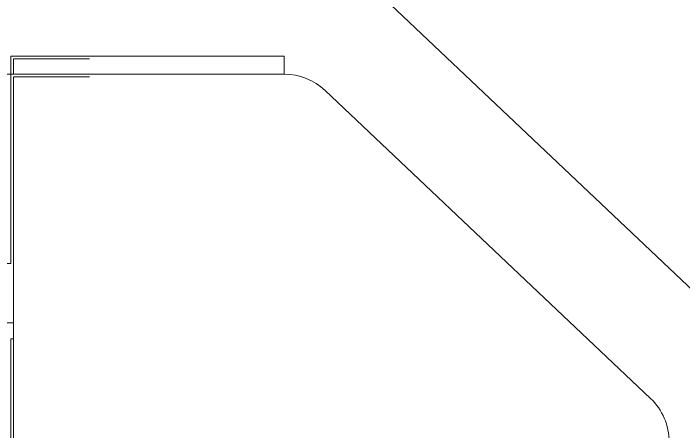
# Model space of a CAD drawing. Header units: metres. Extents: x 5205117 to 5948571, y 646915 to 1143748.
# Drawn here: x 5667906 to 5724058, y 838190 to 873208 of the extents above; entities that cross this region are included whole.
import ezdxf

# ---------------------------------------------------------------- set-up
doc = ezdxf.new("R2010")
doc.units = ezdxf.units.M
doc.header["$MEASUREMENT"] = 0
doc.linetypes.add('DASHED', pattern=[0.75, 0.5, -0.25])
doc.layers.get('0').update_dxf_attribs({"color": 1, "linetype": 'DASHED', "lineweight": 30})
for name, color, linetype, lineweight in [('A-Elevation 1', 4, 'Continuous', 13), ('A-Elevation 3', 251, 'Continuous', 5), ('road', 7, 'Continuous', 9)]:
    doc.layers.add(name, color=color, linetype=linetype, lineweight=lineweight)

# ---------------------------------------------------------------- blocks, each defined once
blk = doc.blocks.new('A$C25B54C7F')
at = {"layer": 'A-Elevation 1', "ltscale": 5}
blk.add_lwpolyline([(219184, -6), (219184, 6588), (203329, 6588), (203329, 14088), (198369, 14088), (198369, 6358), (218954, 6358), (218954, -6)], dxfattribs=at)
blk.add_lwpolyline([(175684, 4088), (175684, 6588), (197029, 6588), (197029, 6358), (175914, 6358), (175914, 3858), (173824, 3858), (173824, 4088)], close=True, dxfattribs=at)
at = {"layer": 'A-Elevation 3', "ltscale": 5}
blk.add_line((197029, 6358), (198369, 6358), dxfattribs=at)
at = {"layer": 'A-Elevation 3', "ltscale": 5, "flags": 128}
for points in [[(219184, 6588), (220684, 6588), (220684, -6)], [(219184, 6358), (220454, 6358), (220454, -6)]]:
    blk.add_lwpolyline(points, dxfattribs=at)

msp = doc.modelspace()

# ---------------------------------------------------------------- linework, layer by layer
at = {"layer": 'road', "ltscale": 0.5}
for p, q in [((5690592.8, 869625.3), (5667688.1, 869625.3)), ((5690592.8, 868125.3), (5609824.1, 868125.3)), ((5694029.4, 866757), (5721285.3, 840966.1))]:
    msp.add_line(p, q, dxfattribs=at)
msp.add_lwpolyline([(5481142.6, 1075948.6), (5637608.3, 927892.1, -0.2060973), (5639171.8, 924260.3), (5639171.8, 891125.3, 0.4142136), (5644171.8, 886125.3), (5684664.9, 886125.3, -0.1917471), (5688101.5, 884757), (5728539.2, 846492.6, 0.658241), (5736975.8, 850124.4), (5736975.8, 863720.1, 0.2060973), (5735412.4, 867351.9), (5634585.2, 962760.1, -0.2060973), (5633021.8, 966391.9), (5633021.8, 1024668.7, 0.4142136), (5628021.8, 1029668.7), (5571747.9, 1029668.7, -0.1917471), (5568311.4, 1031036.9), (5513172.6, 1083212.2, 0.1917471), (5509736, 1084580.4), (5484579.2, 1084580.4, 0.6782084)], format="xyb", close=True, dxfattribs=at)
at = {"layer": 'road', "ltscale": 0.5, "flags": 128}
msp.add_lwpolyline([(5690592.8, 869625.3), (5690592.8, 868125.3)], dxfattribs=at)
at = {"layer": 'road', "ltscale": 0.5}
for centre, start, end in [((5690592.8, 863125.3), 46.58179, 90), ((5717848.7, 837334.3), 0, 46.58179)]:
    msp.add_arc(centre, 5000, start, end, dxfattribs=at)

# ---------------------------------------------------------------- block references
at = {"ltscale": 5, "rotation": 90}
msp.add_blockref('A$C25B54C7F', (5674276.1, 648941.7), dxfattribs=at)

doc.saveas('drawing.dxf')
